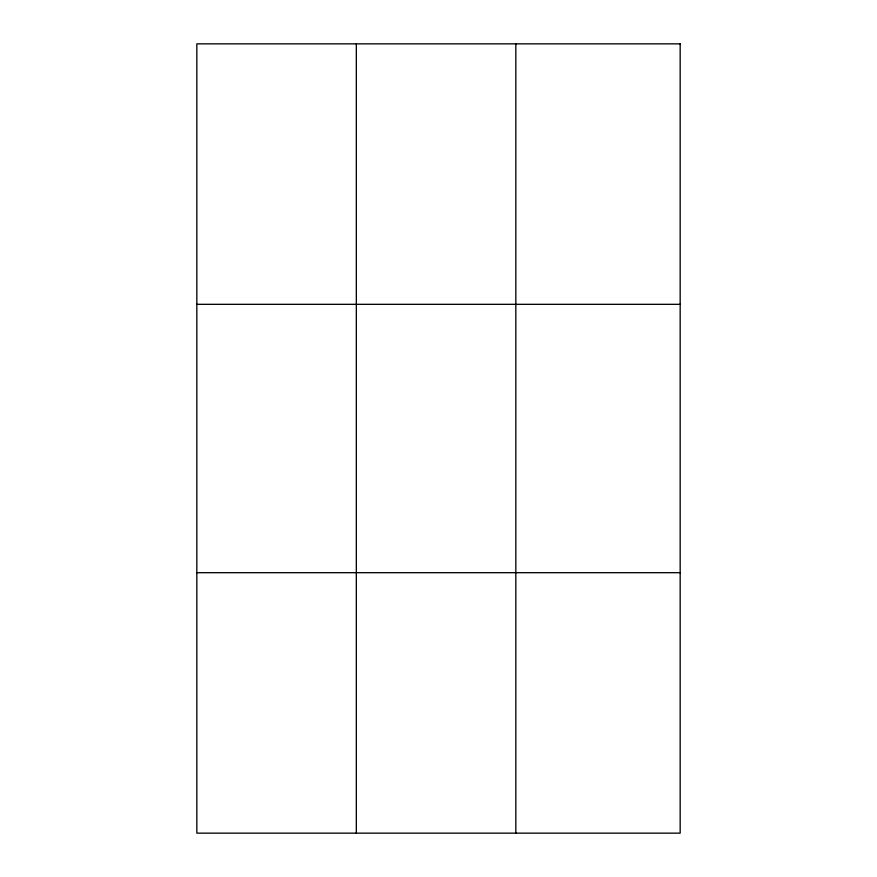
<?xml version="1.0" encoding="UTF-8"?>
<svg xmlns="http://www.w3.org/2000/svg" width="877" height="877" viewBox="0 0 877 877"><rect width="100%" height="100%" fill="white"/><g stroke="black" fill="none" stroke-linecap="round" stroke-linejoin="round"><path stroke-width="1.32" d="M356.336 43.85L356.336 833.15M515.829 43.85L515.829 833.15M196.832 304.319L680.168 304.319M196.832 572.681L680.168 572.681M680.168 43.85L680.168 833.15L196.832 833.15L196.832 43.85L680.168 43.85"/></g></svg>
